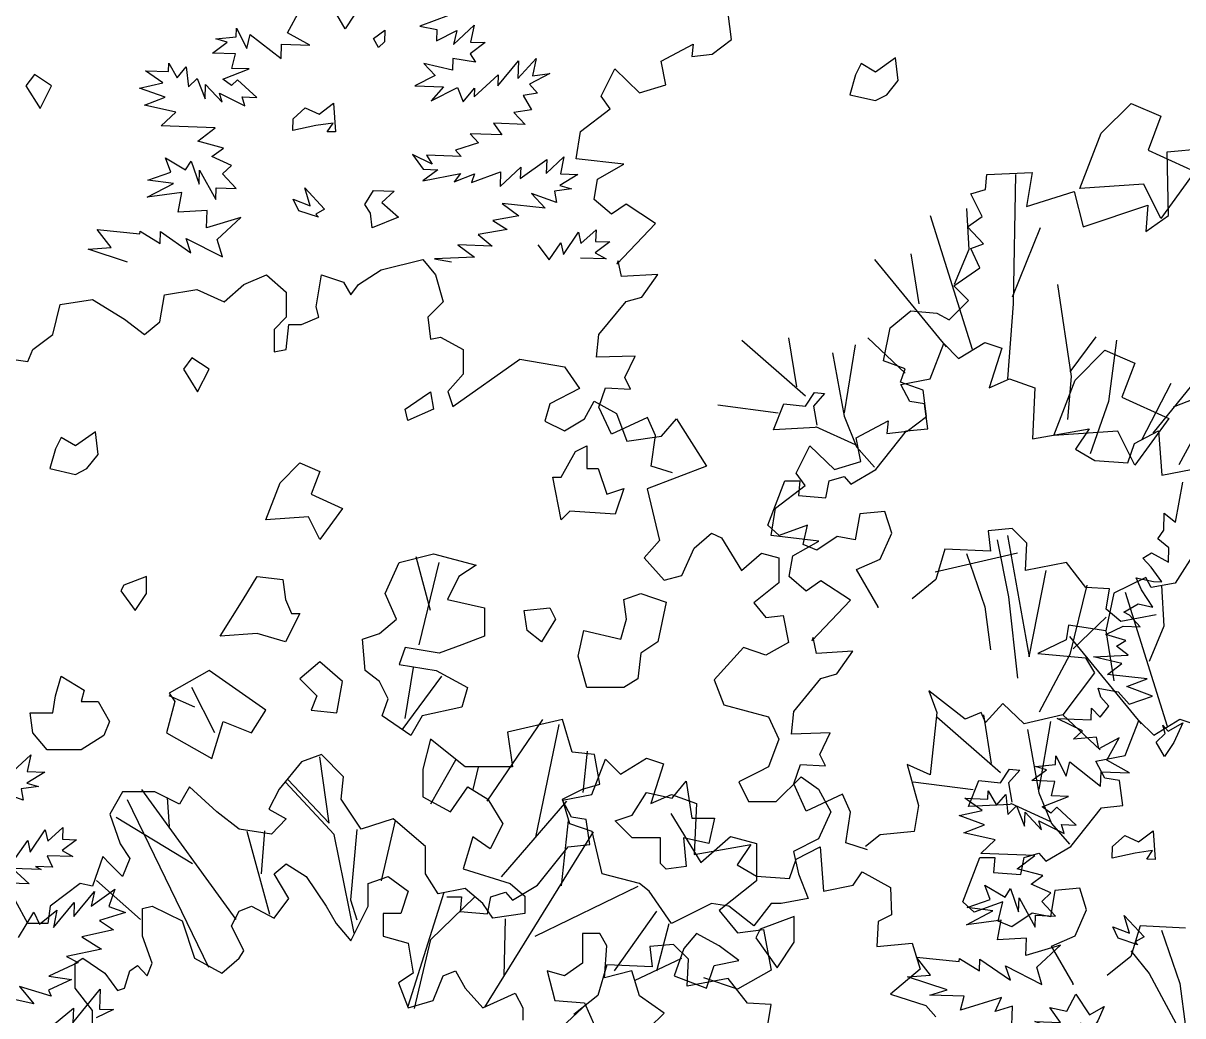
# Model space of a CAD drawing. Header units: inches. Extents: x -11 to 128, y 7 to 56.
# Drawn here: x 45.3532 to 45.8369, y 23.55 to 23.9642 of the extents above; entities that cross this region are included whole.
import ezdxf

# ---------------------------------------------------------------- set-up
doc = ezdxf.new("R2010")
doc.units = ezdxf.units.IN
doc.header["$MEASUREMENT"] = 0
doc.layers.add('CAY', color=94, linetype='Continuous')
doc.layers.add('CAY-3', color=61, linetype='Continuous')
picture_1 = doc.add_image_def('image1.jpg', size_in_pixel=(1680, 1093))

# ---------------------------------------------------------------- blocks, each defined once
blk = doc.blocks.new('A$C76451831')
at = {"layer": 'CAY'}
for p, q in [((4595.3, 1508.7), (4606.9, 1529.6)), ((4745, 1524.8), (4718.3, 1514.8)), ((4547.6, 1504.9), (4547.9, 1513.1)), ((4547.9, 1513.1), (4557.6, 1494.1)), ((4616.2, 1497.1), (4595.3, 1508.7)), ((4718.3, 1514.8), (4734.1, 1511.6)), ((4734.1, 1511.6), (4733.7, 1501.1)), ((4733.7, 1501.1), (4752.6, 1510.9)), ((4749.5, 1497.9), (4768.7, 1515.8)), ((4752.6, 1510.9), (4749.5, 1497.9)), ((4768.7, 1515.8), (4765.4, 1500)), ((4525.8, 1489.8), (4539.3, 1499.8)), ((4528.9, 1502.9), (4547.6, 1504.9)), ((4539.3, 1499.8), (4528.9, 1502.9)), ((4557.6, 1494.1), (4560.8, 1507.2)), ((4560.8, 1507.2), (4589.5, 1484.9)), ((4589.5, 1484.9), (4589.9, 1498)), ((4589.9, 1498), (4616.2, 1497.1)), ((4779, 1499.6), (4765, 1489.2)), ((4765.4, 1500), (4779, 1499.6)), ((4547, 1489.1), (4525.8, 1489.8)), ((4543.8, 1475.6), (4547, 1489.1)), ((4765, 1489.2), (4770.2, 1481.3)), ((4484.8, 1472.7), (4485.1, 1480.4)), ((4485.1, 1480.4), (4492.8, 1466.9)), ((4492.8, 1466.9), (4501.3, 1477.1)), ((4501.3, 1477.1), (4503.4, 1458.4)), ((4722.1, 1480.2), (4732.6, 1469)), ((4748.6, 1473.9), (4722.1, 1480.2)), ((4749, 1484.7), (4748.6, 1473.9)), ((4770.2, 1481.3), (4749, 1484.7)), ((4790.7, 1459.3), (4810.1, 1482.6)), ((4809.5, 1466.3), (4826.5, 1484.8)), ((4810.1, 1482.6), (4809.5, 1466.3)), ((4826.5, 1484.8), (4823.2, 1468.6)), ((4463.6, 1473.4), (4484.8, 1472.7)), ((4479.5, 1462), (4463.6, 1473.4)), ((4503.4, 1458.4), (4511.4, 1466.3)), ((4511.4, 1466.3), (4518.8, 1447.4)), ((4535.3, 1465.5), (4559.7, 1475)), ((4543.3, 1459.7), (4535.3, 1465.5)), ((4559.7, 1475), (4543.8, 1475.6)), ((4732.6, 1469), (4713.7, 1459.2)), ((4769, 1449.1), (4791.1, 1469.7)), ((4791.1, 1469.7), (4790.7, 1459.3)), ((4839.1, 1470.7), (4820.2, 1461)), ((4823.2, 1468.6), (4839.1, 1470.7)), ((4458, 1457.3), (4479.5, 1462)), ((4481.7, 1448.7), (4458, 1457.3)), ((4518.8, 1447.4), (4519.3, 1460.6)), ((4519.3, 1460.6), (4534.6, 1444.2)), ((4548.9, 1465), (4543.3, 1459.7)), ((4566.9, 1448.5), (4548.9, 1465)), ((4713.7, 1459.2), (4740.4, 1458.3)), ((4740.4, 1458.3), (4729, 1445.5)), ((4729, 1445.5), (4753.5, 1457.8)), ((4753.5, 1457.8), (4758.5, 1444.5)), ((4758.5, 1444.5), (4769.3, 1457.3)), ((4769.3, 1457.3), (4769, 1449.1)), ((4820.2, 1461), (4827.6, 1452.5)), ((4462.4, 1441.3), (4481.7, 1448.7)), ((4534.6, 1444.2), (4532.2, 1452.4)), ((4532.2, 1452.4), (4555.8, 1440.7)), ((4555.8, 1440.7), (4553.3, 1449)), ((4553.3, 1449), (4566.9, 1448.5)), ((4827.6, 1452.5), (4814.4, 1450.3)), ((4814.4, 1450.3), (4822.1, 1436.9)), ((4491.7, 1434.8), (4462.4, 1441.3)), ((4478.1, 1422.1), (4491.7, 1434.8)), ((4822.1, 1436.9), (4805.7, 1434.7)), ((4805.7, 1434.7), (4816.2, 1423.5)), ((4786.8, 1424.5), (4794.5, 1413.8)), ((4816.2, 1423.5), (4786.8, 1424.5)), ((4528.3, 1420.4), (4478.1, 1422.1)), ((4512, 1407.8), (4528.3, 1420.4)), ((4794.5, 1413.8), (4765.1, 1414.8)), ((4765.1, 1414.8), (4773, 1406.4)), ((4535.8, 1401.5), (4512, 1407.8)), ((4525.1, 1393.7), (4535.8, 1401.5)), ((4773, 1406.4), (4751.5, 1399.4)), ((4487, 1379.2), (4482, 1392.5)), ((4482, 1392.5), (4500.7, 1381.4)), ((4543.4, 1385.4), (4525.1, 1393.7)), ((4711.4, 1395.4), (4721.4, 1381.9)), ((4729.7, 1386.6), (4711.4, 1395.4)), ((4724.6, 1394.9), (4729.7, 1386.6)), ((4756.7, 1393.8), (4724.6, 1394.9)), ((4751.5, 1399.4), (4756.7, 1393.8)), ((4811.7, 1373.3), (4836.3, 1391)), ((4835.9, 1377.9), (4852.3, 1393.2)), ((4836.3, 1391), (4835.9, 1377.9)), ((4852.3, 1393.2), (4849, 1377.4)), ((4465.5, 1371.8), (4487, 1379.2)), ((4500.7, 1381.4), (4505.9, 1389.4)), ((4505.9, 1389.4), (4513.4, 1367.9)), ((4513.4, 1367.9), (4513.8, 1381)), ((4513.8, 1381), (4528.7, 1353.7)), ((4535, 1377.5), (4543.4, 1385.4)), ((4735, 1381.4), (4721, 1371)), ((4721.4, 1381.9), (4735, 1381.4)), ((4766.3, 1369.4), (4793.3, 1379.4)), ((4792.9, 1365.8), (4812.1, 1383.7)), ((4793.3, 1379.4), (4792.9, 1365.8)), ((4812.1, 1383.7), (4811.7, 1373.3)), ((4464.9, 1355.9), (4489.4, 1368.7)), ((4489.4, 1368.7), (4465.5, 1371.8)), ((4547.7, 1363.9), (4535, 1377.5)), ((4721, 1371), (4756.1, 1378)), ((4756.1, 1378), (4750.4, 1370)), ((4750.4, 1370), (4769.3, 1377.5)), ((4769.3, 1377.5), (4766.3, 1369.4)), ((4865.3, 1376.9), (4848.6, 1366.6)), ((4849, 1377.4), (4865.3, 1376.9)), ((4497.2, 1360.3), (4464.9, 1355.9)), ((4493.9, 1341.8), (4497.2, 1360.3)), ((4528.7, 1353.7), (4529.1, 1364.6)), ((4529.1, 1364.6), (4547.7, 1363.9)), ((4822.1, 1359.3), (4834.8, 1345.7)), ((4845.4, 1350.8), (4822.1, 1359.3)), ((4859.4, 1363.5), (4843.5, 1361.3)), ((4843.5, 1361.3), (4845.4, 1350.8)), ((4848.6, 1366.6), (4859.4, 1363.5)), ((4834.8, 1345.7), (4795, 1349.9)), ((4795, 1349.9), (4810.5, 1338.4)), ((4520.7, 1343.6), (4493.9, 1341.8)), ((4520.1, 1327.3), (4520.7, 1343.6)), ((4552.2, 1337), (4520.1, 1327.3)), ((4530.1, 1316.5), (4552.2, 1337)), ((4810.5, 1338.4), (4786.3, 1334.3)), ((4431.5, 1309.1), (4418.5, 1325.8)), ((4418.5, 1325.8), (4458.3, 1321.7)), ((4799.6, 1325.7), (4772.7, 1321.2)), ((4786.3, 1334.3), (4799.6, 1325.7)), ((4868.1, 1312.9), (4882.1, 1325.5)), ((4882.1, 1325.5), (4881.7, 1314.6)), ((4458.3, 1321.7), (4458.4, 1324.4)), ((4458.4, 1324.4), (4477, 1312.9)), ((4477, 1312.9), (4477.4, 1323.8)), ((4477.4, 1323.8), (4505.7, 1304.2)), ((4501.2, 1317.5), (4535, 1300.5)), ((4505.7, 1304.2), (4501.2, 1317.5)), ((4535, 1300.5), (4530.1, 1316.5)), ((4772.7, 1321.2), (4785.5, 1310.3)), ((4851.8, 1302.5), (4865.7, 1323.4)), ((4865.7, 1323.4), (4868.1, 1312.9)), ((4881.7, 1314.6), (4894.8, 1314.2)), ((4410.2, 1307.5), (4431.5, 1309.1)), ((4446.9, 1295.4), (4410.2, 1307.5)), ((4753.8, 1311.4), (4769.3, 1300)), ((4785.5, 1310.3), (4753.8, 1311.4)), ((4828.1, 1311.5), (4838.5, 1297.6)), ((4838.5, 1297.6), (4849.5, 1313.5)), ((4849.5, 1313.5), (4851.8, 1302.5)), ((4894.8, 1314.2), (4881.4, 1304.2)), ((4881.4, 1304.2), (4891.6, 1298.4)), ((4682.3, 1288.4), (4721.2, 1297.8)), ((4721.2, 1297.8), (4733, 1283.7)), ((4769.3, 1300), (4732.1, 1298.6)), ((4732.1, 1298.6), (4747.8, 1295.7)), ((4891.6, 1298.4), (4867.6, 1299.3)), ((4554.9, 1274.6), (4575.8, 1283.7)), ((4575.8, 1283.7), (4594.3, 1267.5)), ((4622.2, 1253.8), (4626.9, 1283.7)), ((4626.9, 1283.7), (4647.3, 1277)), ((4661.5, 1274.6), (4682.3, 1288.4)), ((4733, 1283.7), (4740.1, 1258.5)), ((4536.5, 1258.5), (4554.9, 1274.6)), ((4647.3, 1277), (4654.4, 1265.2)), ((4654.4, 1265.2), (4661.5, 1274.6)), ((4384.3, 1256.1), (4414.2, 1260.8)), ((4414.2, 1260.8), (4444.1, 1242.4)), ((4476.7, 1240), (4481, 1265.2)), ((4481, 1265.2), (4511.3, 1269.9)), ((4511.3, 1269.9), (4536.5, 1258.5)), ((4594.3, 1267.5), (4594.3, 1244.3)), ((4377.3, 1228.2), (4384.3, 1256.1)), ((4624.5, 1244.3), (4622.2, 1253.8)), ((4740.1, 1258.5), (4725.9, 1244.3)), ((4444.1, 1242.4), (4462.6, 1228.2)), ((4462.6, 1228.2), (4476.7, 1240)), ((4594.3, 1244.3), (4582.9, 1232.9)), ((4608.4, 1237.6), (4624.5, 1244.3)), ((4725.9, 1244.3), (4728.3, 1223.9)), ((4582.9, 1232.9), (4582.9, 1212.1)), ((4594.3, 1214.4), (4596.6, 1237.6)), ((4596.6, 1237.6), (4608.4, 1237.6)), ((4358.8, 1214.4), (4377.3, 1228.2)), ((4728.3, 1223.9), (4737.7, 1225.8)), ((4737.7, 1225.8), (4758.6, 1214.4)), ((5192.6, 1187), (5205.3, 1219.7)), ((5205.3, 1219.7), (5219, 1206)), ((5219, 1206), (5243.2, 1220.8)), ((5243.2, 1220.8), (5259.1, 1215.5)), ((4324.2, 1207.4), (4354.1, 1203)), ((4354.1, 1203), (4358.8, 1214.4)), ((4582.9, 1212.1), (4594.3, 1214.4)), ((4758.6, 1214.4), (4758.6, 1191.2)), ((5259.1, 1215.5), (5247.5, 1178.6)), ((4749.1, 1161.4), (4811.2, 1205.4)), ((4811.2, 1205.4), (4852.9, 1198.3)), ((4852.9, 1198.3), (4866.7, 1177.9)), ((4758.6, 1191.2), (4744.4, 1175.1)), ((5165.2, 1181.8), (5192.6, 1187)), ((5247.5, 1178.6), (5266.4, 1187)), ((5266.4, 1187), (5289.7, 1178.6)), ((4744.4, 1175.1), (4749.1, 1161.4)), ((4866.7, 1177.9), (4839.1, 1163.7)), ((5173.6, 1165.9), (5165.2, 1181.8)), ((5289.7, 1178.6), (5287.5, 1131.1)), ((4839.1, 1163.7), (4834.4, 1147.6)), ((4871.4, 1149.9), (4880.4, 1166.1)), ((4880.4, 1166.1), (4901.2, 1154.7)), ((5187.3, 1163.8), (5173.6, 1165.9)), ((5190.5, 1140.6), (5187.3, 1163.8)), ((4901.2, 1154.7), (4910.7, 1129.1)), ((4834.4, 1147.6), (4852.9, 1138.5)), ((4852.9, 1138.5), (4871.4, 1149.9)), ((4942.9, 1133.8), (4956.7, 1149.9)), ((4956.7, 1149.9), (4984.6, 1105.9)), ((4910.7, 1129.1), (4942.9, 1133.8)), ((5142, 1102.7), (5170.5, 1138.5)), ((5170.5, 1138.5), (5190.5, 1140.6)), ((5287.5, 1131.1), (5340.3, 1140.6)), ((5340.3, 1140.6), (5327.6, 1121.6)), ((5382.5, 1126.9), (5404.6, 1138.5)), ((5404.6, 1138.5), (5407.8, 1097.4)), ((5327.6, 1121.6), (5345.5, 1111.1)), ((5376.1, 1109), (5382.5, 1126.9)), ((5345.5, 1111.1), (5376.1, 1109)), ((4984.6, 1105.9), (4929.6, 1084.7)), ((5118.8, 1089), (5142, 1102.7)), ((5407.8, 1097.4), (5435.2, 1102.7)), ((5057.6, 1092.1), (5071.3, 1092.1)), ((5071.3, 1092.1), (5070.3, 1078.4)), ((5095.6, 1076.3), (5098.8, 1092.1)), ((5098.8, 1092.1), (5112.5, 1096.3)), ((5112.5, 1096.3), (5118.8, 1089)), ((5420.6, 1053.6), (5427.3, 1091)), ((4929.6, 1084.7), (4941, 1036.7)), ((5070.3, 1078.4), (5095.6, 1076.3)), ((5409.5, 1046.3), (5410, 1062.2)), ((5410, 1062.2), (5420.6, 1053.6)), ((5268.6, 1047.8), (5246.4, 1045.7)), ((5246.4, 1045.7), (5248.5, 1026.7)), ((5282.3, 1034.1), (5268.6, 1047.8)), ((5404.2, 1038.3), (5409.5, 1046.3)), ((4941, 1036.7), (4926.8, 1020.6)), ((4973.2, 1029.6), (4989.3, 1043.4)), ((4989.3, 1043.4), (4998.7, 1039.1)), ((4998.7, 1039.1), (5017.2, 1008.8)), ((5414.3, 1029.8), (5404.2, 1038.3)), ((4961.8, 1004.1), (4973.2, 1029.6)), ((5017.2, 1008.8), (5035.7, 1024.9)), ((5035.7, 1024.9), (5051.8, 1020.6)), ((5273.8, 1025), (5197.2, 1007.3)), ((5206.3, 1028.8), (5197.9, 1000.4)), ((5248.5, 1026.7), (5206.3, 1028.8)), ((5281.2, 1008.8), (5282.3, 1034.1)), ((5390, 1020.2), (5398.3, 1025.4)), ((5398.3, 1025.4), (5413.9, 1016.7)), ((5413.9, 1016.7), (5414.3, 1029.8)), ((4728.3, 971.5), (4715.1, 1021.6)), ((4717.8, 939.8), (4736.3, 1016.3)), ((4926.8, 1020.6), (4945.3, 999.7)), ((5051.8, 1020.6), (5051.8, 997.4)), ((5319.2, 1016.2), (5281.2, 1008.8)), ((5337.1, 993), (5319.2, 1016.2)), ((5397.8, 1011.8), (5390, 1020.2)), ((4945.3, 999.7), (4961.8, 1004.1)), ((5407.8, 998.3), (5397.8, 1011.8)), ((5051.8, 997.4), (5028.6, 978.9)), ((5197.9, 1000.4), (5175.7, 982.4)), ((5359.3, 991.9), (5337.1, 993)), ((5356.1, 972.9), (5359.3, 991.9)), ((5389, 990.8), (5383.9, 1001.9)), ((5383.9, 1001.9), (5400.1, 998.6)), ((5400.1, 998.6), (5407.8, 998.3)), ((5399.3, 974.6), (5389, 990.8)), ((5028.6, 978.9), (5040, 965.1)), ((5369.8, 961.3), (5356.1, 972.9)), ((5372.4, 970.1), (5385.8, 977.8)), ((5377.7, 967.2), (5372.4, 970.1)), ((5385.8, 977.8), (5399.3, 974.6)), ((5040, 965.1), (5056.1, 967.1)), ((5056.1, 967.1), (5060.8, 941.9)), ((5402.5, 967.7), (5369.8, 961.3)), ((5387.7, 956.4), (5377.7, 967.2)), ((5355.8, 949.4), (5371.9, 957)), ((5374.2, 943.7), (5355.8, 949.4)), ((5371.9, 957), (5387.7, 956.4)), ((5060.8, 941.9), (5040, 930.1)), ((5365.8, 938.6), (5374.2, 943.7)), ((5376.4, 930.1), (5365.8, 938.6)), ((5019.2, 937.2), (4991.7, 907.3)), ((5040, 930.1), (5019.2, 937.2)), ((5344.2, 928.5), (5376.4, 930.1)), ((5370.7, 922.5), (5344.2, 928.5)), ((4704.6, 871.1), (4712.5, 918.7)), ((5357.2, 912.1), (5370.7, 922.5)), ((4701.9, 860.6), (4738.9, 910.7)), ((4991.7, 907.3), (5000.7, 884.1)), ((5394.2, 908.1), (5357.2, 912.1)), ((5375.4, 901.1), (5394.2, 908.1)), ((4527.8, 857.9), (4506.6, 900.2)), ((5351, 891), (5348.6, 899.3)), ((5348.6, 899.3), (5367.1, 895.9)), ((5367.1, 895.9), (5377.5, 884.7)), ((5399.1, 892.1), (5375.4, 901.1)), ((4509.3, 881.7), (4485.5, 892.2)), ((5000.7, 884.1), (5042.4, 872.7)), ((5358.4, 882.6), (5351, 891)), ((5377.5, 884.7), (5399.1, 892.1)), ((5342.1, 870.1), (5342.5, 880.9)), ((5342.5, 880.9), (5350.4, 872.5)), ((5350.4, 872.5), (5358.4, 882.6)), ((4781, 794.5), (4832.5, 870.4)), ((4850.9, 870.4), (4799.8, 858.6)), ((4826.2, 761), (4847.8, 865.6)), ((4860, 840.1), (4850.9, 870.4)), ((5042.4, 872.7), (5051.8, 851.9)), ((5310.5, 871.2), (5342.1, 870.1)), ((5334.1, 859.9), (5310.5, 871.2)), ((4728.3, 851.9), (4721.2, 824)), ((4760.5, 826.3), (4728.3, 851.9)), ((4799.8, 858.6), (4804.6, 826.3)), ((5051.8, 851.9), (5042.4, 826.3)), ((5325.6, 852), (5334.1, 859.9)), ((5347, 854), (5325.6, 852)), ((5349.4, 843.1), (5347, 854)), ((5368.3, 853.3), (5349.4, 843.1)), ((5356.7, 832.4), (5368.3, 853.3)), ((4870.1, 802.5), (4874.1, 840.9)), ((4608.4, 831), (4587.6, 805.5)), ((4626.9, 837.7), (4608.4, 831)), ((4634, 774), (4625.3, 835.7)), ((4647.3, 816.9), (4626.9, 837.7)), ((4728.6, 791.9), (4751.7, 832.8)), ((4880.8, 837.7), (4860, 840.1)), ((4885.5, 810.2), (4880.8, 837.7)), ((5309, 828.6), (5309.3, 836.7)), ((5309.3, 836.7), (5319, 817.8)), ((5319, 817.8), (5322.2, 830.9)), ((5322.2, 830.9), (5350.9, 808.5)), ((5377.6, 820.8), (5356.7, 832.4)), ((4721.2, 824), (4721.2, 798.4)), ((4804.6, 826.3), (4760.5, 826.3)), ((4768, 805.1), (4772.9, 825.9)), ((5033.3, 821.6), (5014.8, 812.5)), ((5042.4, 826.3), (5033.3, 821.6)), ((5287.1, 813.5), (5300.6, 823.4)), ((5290.3, 826.5), (5309, 828.6)), ((5300.6, 823.4), (5290.3, 826.5)), ((5350.9, 808.5), (5351.3, 821.7)), ((5351.3, 821.7), (5377.6, 820.8)), ((4638.7, 763.4), (4593.5, 812.2)), ((4595.8, 814.5), (4634, 774)), ((4645.4, 796.4), (4647.3, 816.9)), ((4869.4, 805.5), (4885.5, 810.2)), ((5014.8, 812.5), (5023.9, 794.1)), ((5049.4, 794.1), (5072.6, 816.9)), ((5072.6, 816.9), (5088.7, 805.5)), ((5308.4, 812.7), (5287.1, 813.5)), ((5305.2, 799.3), (5308.4, 812.7)), ((4442.1, 803.1), (4430.3, 782.3)), ((4472, 803.1), (4442.1, 803.1)), ((4547.7, 684.5), (4460.2, 805.1)), ((4495.2, 791.7), (4472, 803.1)), ((4485.8, 770.9), (4483.8, 797.9)), ((4504.2, 807.8), (4495.2, 791.7)), ((4529.8, 784.6), (4504.2, 807.8)), ((4587.6, 805.5), (4578.1, 787)), ((4721.2, 798.4), (4746.8, 784.6)), ((4746.8, 784.6), (4762.9, 807.8)), ((4762.9, 807.8), (4781.4, 796.4)), ((4850.9, 796.4), (4869.4, 805.5)), ((5088.7, 805.5), (5100.1, 784.6)), ((5246.2, 796.3), (5246.5, 804)), ((5246.5, 804), (5254.2, 790.6)), ((5254.2, 790.6), (5262.7, 800.7)), ((5262.7, 800.7), (5264.7, 782.1)), ((5296.7, 789.1), (5321.1, 798.7)), ((5321.1, 798.7), (5305.2, 799.3)), ((4522.3, 639.8), (4446.8, 795.6)), ((4578.1, 787), (4594.3, 777.9)), ((4663.8, 768.5), (4645.4, 796.4)), ((4781.4, 796.4), (4795.5, 773.2)), ((4794.3, 724.1), (4854.9, 794.5)), ((4857.6, 773.2), (4850.9, 796.4)), ((5023.9, 794.1), (5049.4, 794.1)), ((5240.9, 785.6), (5224.9, 797.1)), ((5224.9, 797.1), (5246.2, 796.3)), ((5264.7, 782.1), (5272.7, 790)), ((5272.7, 790), (5280.2, 771.1)), ((5304.7, 783.4), (5296.7, 789.1)), ((5310.3, 788.7), (5304.7, 783.4)), ((5328.3, 772.2), (5310.3, 788.7)), ((4430.3, 782.3), (4439.8, 754.7)), ((4507, 736.3), (4436.2, 779.1)), ((4550.6, 768.5), (4529.8, 784.6)), ((4594.3, 777.9), (4580.5, 763.8)), ((4693.7, 777.9), (4663.8, 768.5)), ((4682.7, 720.5), (4695.7, 776.4)), ((4723.6, 752.4), (4693.7, 777.9)), ((4850.1, 715.8), (4856.4, 776.4)), ((4951.7, 782.9), (4979.4, 737.5)), ((5100.1, 784.6), (5088.7, 759.5)), ((5219.4, 781), (5240.9, 785.6)), ((5243.1, 772.4), (5219.4, 781)), ((5280.2, 771.1), (5280.7, 784.3)), ((5280.7, 784.3), (5296, 767.8)), ((5296, 767.8), (5293.5, 776.1)), ((5293.5, 776.1), (5317.1, 764.4)), ((4580.5, 763.8), (4550.6, 768.5)), ((4579.1, 689), (4557.9, 766.3)), ((4571.1, 726.8), (4574.5, 766.9)), ((4659.9, 768.1), (4654, 702.8)), ((4778.7, 602.9), (4879.6, 765.8)), ((4795.5, 773.2), (4783.7, 750)), ((4878.5, 766.1), (4857.6, 773.2)), ((4887.9, 726.8), (4878.5, 766.1)), ((5223.8, 764.9), (5243.1, 772.4)), ((5314.7, 772.6), (5328.3, 772.2)), ((5317.1, 764.4), (5314.7, 772.6)), ((4439.8, 754.7), (4448.8, 741)), ((4657.5, 671.8), (4638.7, 763.4)), ((4767.6, 761.4), (4758.6, 731.5)), ((4783.7, 750), (4767.6, 761.4)), ((4979.4, 737.5), (5007.1, 761.7)), ((5007.1, 761.7), (5031.3, 755.2)), ((5031.3, 755.2), (5031.3, 720.4)), ((5088.7, 759.5), (5065.6, 747.7)), ((5253, 758.5), (5223.8, 764.9)), ((5239.5, 745.8), (5253, 758.5)), ((4723.6, 726.8), (4723.6, 752.4)), ((5065.6, 747.7), (5070.3, 726.8)), ((5289.7, 744), (5239.5, 745.8)), ((5273.4, 731.5), (5289.7, 744)), ((4423.7, 742.9), (4414.2, 715.4)), ((4430.3, 736.3), (4423.7, 742.9)), ((4442.1, 724.5), (4430.3, 736.3)), ((4448.8, 741), (4442.1, 724.5)), ((4735.4, 708.3), (4723.6, 726.8)), ((4758.6, 731.5), (4802.2, 717.8)), ((4922.5, 717.8), (4887.9, 726.8)), ((5070.3, 726.8), (5079.3, 704)), ((5297.2, 725.2), (5273.4, 731.5)), ((5286.5, 717.4), (5297.2, 725.2)), ((4402.8, 717.8), (4374.9, 696.9)), ((4414.2, 715.4), (4402.8, 717.8)), ((4458.8, 684.4), (4417.8, 720.8)), ((4760.5, 713.1), (4735.4, 708.3)), ((4777, 699.3), (4760.5, 713.1)), ((4802.2, 717.8), (4816, 706)), ((4825.4, 669), (4921.3, 715.4)), ((4931.5, 710.7), (4922.5, 717.8)), ((5031.3, 720.4), (4996.5, 692.7)), ((5248.4, 702.9), (5243.4, 716.2)), ((5243.4, 716.2), (5262.1, 705.1)), ((5262.1, 705.1), (5267.3, 713.1)), ((5267.3, 713.1), (5274.7, 691.5)), ((5304.8, 709.1), (5286.5, 717.4)), ((4354.1, 680.8), (4342.7, 701.7)), ((4654, 702.8), (4659.9, 684)), ((4707.6, 603.7), (4740.9, 709.9)), ((4728.7, 665.9), (4769.2, 705.2)), ((4816, 706), (4816, 689.9)), ((4952.3, 680.8), (4931.5, 710.7)), ((5079.3, 704), (5054.2, 699.3)), ((5226.8, 695.5), (5248.4, 702.9)), ((5274.7, 691.5), (5275.2, 704.7)), ((5275.2, 704.7), (5290.1, 677.4)), ((5296.4, 701.2), (5304.8, 709.1)), ((5309, 687.6), (5296.4, 701.2)), ((4374.9, 696.9), (4372.6, 680.8)), ((4786.1, 685.5), (4777, 699.3)), ((4816, 689.9), (4786.1, 685.5)), ((4899.3, 636.8), (4938.6, 692.2)), ((4989.3, 699.3), (4952.3, 680.8)), ((5005.4, 696.9), (4989.3, 699.3)), ((4996.5, 692.7), (5013.6, 672)), ((5028.6, 678.5), (5005.4, 696.9)), ((5044.7, 699.3), (5028.6, 678.5)), ((5054.2, 699.3), (5044.7, 699.3)), ((5226.3, 679.6), (5250.7, 692.4)), ((5250.7, 692.4), (5226.8, 695.5)), ((4372.6, 680.8), (4354.1, 680.8)), ((4796.7, 631.7), (4797.9, 685.1)), ((4938.6, 636.8), (4950, 680.8)), ((5258.6, 683.9), (5226.3, 679.6)), ((5255.2, 665.5), (5258.6, 683.9)), ((5290.1, 677.4), (5290.5, 688.3)), ((5290.5, 688.3), (5309, 687.6)), ((5013.6, 672), (5037.8, 675)), ((5037.8, 675), (5044.9, 637.2)), ((4713.4, 601.8), (4728.7, 665.9)), ((5282, 667.2), (5255.2, 665.5)), ((5281.5, 650.9), (5282, 667.2)), ((5313.5, 660.7), (5281.5, 650.9)), ((5291.5, 640.2), (5313.5, 660.7)), ((4917.8, 627.7), (4961.8, 648.6)), ((5179.9, 649.5), (5219.6, 645.4)), ((5192.9, 632.7), (5179.9, 649.5)), ((5219.6, 645.4), (5219.7, 648.1)), ((5219.7, 648.1), (5238.4, 636.6)), ((5238.4, 636.6), (5238.7, 647.4)), ((5238.7, 647.4), (5267.1, 627.9)), ((5044.9, 637.2), (5013.6, 619.5)), ((5262.5, 641.2), (5296.4, 624.1)), ((5267.1, 627.9), (5262.5, 641.2)), ((5296.4, 624.1), (5291.5, 640.2)), ((5013.6, 619.5), (4982.4, 630.1)), ((5171.6, 631.2), (5192.9, 632.7)), ((5208.3, 619), (5171.6, 631.2)), ((5192.3, 614.2), (5208.3, 619)), ((5224, 613.1), (5192.3, 614.2)), ((5220.8, 600), (5224, 613.1)), ((5258.8, 611.8), (5220.8, 600)), ((5252.9, 598.9), (5258.8, 611.8)), ((5268.9, 603.8), (5252.9, 598.9)), ((5268, 577.1), (5268.9, 603.8)), ((4834.4, 569.5), (4869.4, 602.2))]:
    blk.add_line(p, q, dxfattribs=at)
for points in [[(4953.2, 1099.5), (4933.2, 1105.8), (4937.4, 1134.3), (4930, 1151.2), (4896.3, 1135.4), (4884.7, 1160.7), (4891, 1178.6), (4914.2, 1177.5), (4908.9, 1188.1), (4918.4, 1208.1), (4882.5, 1207.1), (4884.7, 1228.2), (4910, 1258.8), (4924.7, 1263), (4939.5, 1284.1), (4905.7, 1282), (4902.6, 1296.7), (4901.5, 1293.6), (4937.4, 1331.5), (4910, 1349.5), (4896.3, 1340), (4880.4, 1353.7), (4883.6, 1372.7), (4907.9, 1386.4), (4863.6, 1391.6), (4867.8, 1417), (4895.2, 1438.1), (4886.8, 1449.7), (4899.4, 1475), (4922.6, 1452.8), (4946.9, 1460.2), (4942.7, 1482.3), (4972.2, 1498.2), (4971.1, 1486.6), (4990.1, 1488.7), (5008, 1502.4), (5004.9, 1526.6)], [(4680, 1494.9), (4675.3, 1503.2), (4686, 1511), (4685.6, 1500.1), (4680, 1494.9)], [(530, 749.3), (509.9, 755.6), (514.2, 784.1), (506.8, 800.9), (473, 785.1), (461.4, 810.4), (467.7, 828.4), (490.9, 827.3), (485.7, 837.9), (495.2, 857.9), (459.3, 856.8), (461.4, 877.9), (486.7, 908.5), (501.5, 912.7), (516.3, 933.8), (482.5, 931.7), (479.3, 946.5), (478.3, 943.3), (514.2, 981.3), (486.7, 999.2), (473, 989.7), (457.2, 1003.4), (460.4, 1022.4), (484.6, 1036.1), (440.3, 1041.4), (444.5, 1066.7), (472, 1087.8), (463.5, 1099.4), (476.2, 1124.7), (499.4, 1102.6), (523.6, 1110), (519.4, 1132.1), (549, 1147.9), (547.9, 1136.3), (566.9, 1138.4), (584.8, 1152.1), (581.7, 1176.4), (560.6, 1183.8), (564.8, 1196.4), (544.7, 1203.8), (551.1, 1234.4), (570.1, 1250.2), (594.3, 1248.1), (605.9, 1241.8), (623.8, 1259.7), (610.1, 1273.4), (634.4, 1290.3), (625.9, 1308.2), (637.6, 1312.5), (622.8, 1328.3), (636.5, 1337.8), (625.9, 1358.9), (639.7, 1363.1), (640.7, 1376.8), (682.9, 1378.9), (677.6, 1347.3), (721.9, 1361), (730.4, 1328.3), (790.5, 1348.3), (788.4, 1324.1), (809.5, 1338.8), (808.4, 1397.9), (842.2, 1401.1)], [(5271.7, 1376.9), (5269.6, 1256.6), (5264.3, 1187)], [(5192.6, 1338.9), (5231.6, 1214.5)], [(5226.4, 1345.2), (5228.5, 1307.3), (5214.8, 1274.6)], [(5294.9, 1327.3), (5268.6, 1263)], [(5140.9, 1297.8), (5207.4, 1216.6)], [(5174.7, 1303.1), (5182.1, 1256.6)], [(5310.7, 1274.6), (5323.4, 1189.1), (5320.2, 1149.1)], [(5017.5, 1222.9), (5076.6, 1171.2)], [(5060.8, 1225), (5068.2, 1179.7)], [(5123, 1218.7), (5112.5, 1155.4)], [(5134.6, 1225), (5169.4, 1192.3)], [(5346.6, 1226.1), (5322.3, 1193.4)], [(5365.6, 1222.9), (5358.2, 1165.9), (5341.3, 1117.4)], [(4340.4, 822.3), (4356.8, 837.6), (4353.5, 821.9), (4369.8, 821.3), (4353.1, 811), (4363.9, 807.9), (4348, 805.8), (4349.9, 795.3), (4326.6, 803.8)], [(4343, 742), (4354, 757.9), (4356.3, 747), (4370.2, 767.8), (4372.6, 757.3), (4386.6, 770), (4386.2, 759.1), (4399.3, 758.6), (4385.9, 748.7), (4396.1, 742.9), (4372.1, 743.7), (4377.2, 733.1), (4361.3, 733.7), (4366.6, 730.8), (4339.9, 731.7), (4355.3, 717.6), (4336.8, 718.2)], [(4345.4, 667.6), (4359.8, 691.1), (4364.9, 680), (4381.2, 693.1), (4377.9, 676.9), (4397.3, 700.2), (4396.8, 687.1), (4416.2, 710.4), (4413, 696.9), (4434.9, 712.5), (4429.3, 696.4), (4445, 690.8), (4420.7, 683.5), (4433.6, 674.9), (4404.3, 668.2), (4422.5, 656.7), (4390.1, 650.1), (4400.8, 644.3), (4373.6, 631.7), (4394.8, 628.7), (4373.2, 618.6), (4375.7, 613), (4346.5, 622.2), (4359.6, 605.9), (4333, 611.8)], [(4371.9, 581.4), (4396.6, 601.9), (4396.1, 588.3), (4421.2, 619.6), (4420.6, 601), (4433.7, 600.6), (4417.6, 593)], [(5101.9, 1211.3), (5112.5, 1152.2), (5124.1, 1123.8), (5140.9, 1104.8)], [(5444.7, 1192.3), (5399.3, 1136.4)], [(5416.2, 1182.8), (5388.8, 1130.1)], [(5497.4, 1179.7), (5464.7, 1152.2), (5437.3, 1132.2), (5423.6, 1106.9)], [(5086.1, 1141.7), (5047.1, 1139.6), (5056.6, 1163.8), (5076.6, 1161.7), (5085, 1174.4), (5094.5, 1173.3), (5084, 1161.7), (5087.2, 1143.8)], [(5451, 1173.3), (5418.3, 1160.7)], [(4995.4, 1162.8), (5051.3, 1155.4)], [(5086.1, 1142.7), (5123, 1125.9)], [(5144.1, 974), (5144.1, 975), (5124.1, 1009.8), (5146.2, 1019.3), (5156.8, 1043.6), (5150.4, 1063.6), (5127.2, 1061.5), (5123, 1037.3), (5106.1, 1040.4), (5087.2, 1027.8), (5074.5, 1033.1), (5078.7, 1051), (5052.3, 1041.5), (5041.8, 1051), (5057.6, 1092.1)], [(5254.8, 1037.3), (5265.4, 984.5), (5273.8, 908.6)], [(5264.3, 1041.5), (5284.4, 928.6), (5300.2, 1008.8)], [(835.8, 1028.7), (815.8, 997.1), (793.6, 992.9), (788.4, 1002.4), (758.8, 987.6), (751.5, 952.8), (716.7, 958.1), (714.5, 944.4), (688.2, 931.7), (732.5, 927.5), (740.9, 913.8), (711.4, 874.8), (675.5, 866.3), (655.5, 885.3), (639.7, 867.4), (635.4, 876.9), (620.7, 870.5), (586.9, 896.9), (594.3, 876.9), (588, 818.9), (566.9, 828.4), (577.4, 790.4), (573.2, 766.1), (541.6, 763), (527.9, 752.4)], [(5226.4, 1024.6), (5243.2, 975), (5248.5, 935)], [(803.1, 995), (805.2, 957), (791.5, 924.3)], [(5338.2, 995.1), (5322.3, 930.7), (5293.9, 877)], [(769.4, 988.7), (808.4, 864.2)], [(5356.1, 965.6), (5325.5, 936)], [(751.5, 952.8), (758.8, 906.4)], [(717.7, 947.5), (784.2, 866.3)], [(637.6, 874.8), (644.9, 829.4)], [(711.4, 874.8), (746.2, 842.1)], [(594.3, 872.7), (653.4, 821)], [(634.4, 741.9), (648.1, 741.9), (647, 728.2), (672.4, 726.1), (675.5, 741.9), (689.2, 746.1), (695.6, 738.7), (718.8, 752.4), (747.2, 788.3), (767.3, 790.4), (764.1, 813.6), (750.4, 815.7), (742, 831.5), (769.4, 836.8), (782, 869.5), (795.8, 855.8), (820, 870.5), (835.8, 865.3)], [(825.3, 676.5), (783.1, 678.6), (774.7, 650.1), (752.5, 632.2)], [(699.8, 868.4), (689.2, 805.2)], [(678.7, 861.1), (689.2, 802), (700.8, 773.5), (717.7, 754.5)], [(662.9, 791.4), (623.8, 789.3), (633.3, 813.6), (653.4, 811.5), (661.8, 824.1), (671.3, 823.1), (660.8, 811.5), (663.9, 793.6)], [(572.2, 812.5), (628.1, 805.2)], [(662.9, 792.5), (699.8, 775.6)], [(720.9, 623.7), (720.9, 624.8), (700.8, 659.6), (723, 669.1), (733.5, 693.4), (727.2, 713.4), (704, 711.3), (699.8, 687), (682.9, 690.2), (663.9, 677.5), (651.3, 682.8), (655.5, 700.7), (629.1, 691.2), (618.6, 700.7), (634.4, 741.9)], [(4414.2, 586), (4414.2, 599.8), (4398.1, 620.6), (4398.1, 643.8), (4405.2, 648.6), (4425.6, 634.4), (4437.4, 618.3), (4444.1, 620.6), (4448.8, 636.8), (4455.9, 641.5), (4464.9, 632), (4469.6, 643.8), (4460.6, 669), (4460.6, 694.6), (4469.6, 696.9), (4497.6, 683.2), (4509, 648.6), (4534.5, 634.4), (4550.6, 648.6), (4554.9, 655.2), (4543.5, 678.5), (4550.6, 692.2), (4562, 696.9), (4582.9, 685.5), (4596.6, 704), (4582.9, 726.8), (4594.3, 736.3), (4612.7, 724.5), (4631.2, 696.9), (4640.6, 680.8), (4654.4, 664.7), (4670.5, 696.9), (4670.5, 717.8), (4689, 724.5), (4707.5, 710.7), (4700.8, 689.9), (4684.3, 689.9), (4684.3, 669), (4707.5, 662.3), (4712.2, 634.4), (4698.4, 625.4), (4707.5, 602.2), (4730.7, 609.2), (4740.1, 632), (4751.5, 636.8), (4760.5, 620.6), (4777, 602.2), (4806.9, 615.9), (4814, 602.2), (4814, 590.8)], [(803.1, 674.4), (820, 624.8), (825.3, 584.7)], [(774.7, 655.4), (791.5, 634.3), (850.6, 524.6), (847.4, 444.5), (842.2, 343.2), (836.9, 219.8), (831.6, 177.6), (821.1, 141.8)]]:
    blk.add_lwpolyline(points, dxfattribs=at)
for points in [[(4641.2, 1525.7), (4649.6, 1533.5), (4647.2, 1541.3), (4652.4, 1535.7), (4665.8, 1543.4), (4657.5, 1525.1), (4648.9, 1512.3)], [(5162.8, 1464.3), (5160.2, 1485.4), (5141.7, 1472.2), (5128.5, 1480.1), (5123.3, 1469.6), (5118, 1451.1), (5141.7, 1445.8), (5152.3, 1451.1)], [(4376, 1459.3), (4360.2, 1469.9), (4352.3, 1459.3), (4365.5, 1438.2)], [(4640.1, 1416.5), (4632.4, 1416.7), (4637.7, 1424.7), (4621.8, 1422.5), (4600.3, 1417.9), (4600.7, 1428.7), (4611.9, 1438.8), (4624.8, 1432.9), (4638.3, 1443.3)], [(5351.5, 1415.3), (5379.2, 1443), (5406.9, 1431.1), (5395, 1399.4), (5438.6, 1379.6), (5406.9, 1336.1), (5391, 1367.8), (5331.7, 1363.8)], [(4624.2, 1337.2), (4605.8, 1343.3), (4600.8, 1353.9), (4616.4, 1347.9), (4611.6, 1364.4), (4629.9, 1344.7), (4621.6, 1340)], [(4672.4, 1341), (4667.2, 1348.9), (4675.4, 1362.2), (4694.4, 1361.5), (4683.1, 1351), (4698.5, 1337.4), (4674.2, 1327.3)], [(722.8, 1185.8), (750.5, 1213.5), (778.2, 1201.7), (766.3, 1170), (809.9, 1150.2), (778.2, 1106.6), (762.4, 1138.3), (703, 1134.3)], [(4522.5, 1195.9), (4506.6, 1206.4), (4498.7, 1195.9), (4511.9, 1174.8)], [(4720.4, 1169.5), (4728.3, 1174.8), (4731, 1158.9), (4707.2, 1148.4), (4704.6, 1158.9)], [(4419.5, 1116.7), (4416.9, 1137.8), (4398.4, 1124.6), (4385.2, 1132.5), (4380, 1122), (4374.7, 1103.5), (4398.4, 1098.2), (4409, 1103.5)], [(4862.9, 1119.3), (4873.5, 1124.6), (4873.5, 1103.5), (4884.1, 1103.5), (4892, 1079.7), (4907.8, 1085), (4899.9, 1061.2), (4857.7, 1063.9), (4849.7, 1055.9), (4841.8, 1095.6), (4849.7, 1095.6)], [(4588.5, 1090.3), (4606.9, 1108.8), (4625.4, 1100.8), (4617.5, 1079.7), (4646.5, 1066.5), (4625.4, 1037.5), (4614.9, 1058.6), (4575.3, 1055.9)], [(4709.9, 855.3), (4683.5, 873.8), (4688.8, 889.6), (4680.8, 905.5), (4667.6, 916), (4665, 945.1), (4680.8, 950.3), (4696.7, 963.5), (4686.1, 987.3), (4699.3, 1016.3), (4731, 1024.3), (4770.6, 1013.7), (4754.7, 1003.1), (4744.2, 982), (4778.5, 974.1), (4778.5, 947.7), (4757.4, 939.8), (4736.3, 931.9), (4704.6, 937.1), (4699.3, 921.3), (4733.6, 916), (4762.7, 900.2), (4757.4, 881.7), (4720.4, 873.8)], [(4443.3, 995.2), (4440.7, 989.9), (4453.9, 971.5), (4464.4, 987.3), (4464.4, 1003.1)], [(4554.1, 982), (4567.3, 1003.1), (4591.1, 1000.5), (4593.7, 982), (4599, 968.8), (4606.9, 968.8), (4593.7, 942.4), (4567.3, 950.3), (4533, 947.7)], [(4865.6, 929.2), (4870.9, 953), (4905.2, 945.1), (4910.4, 963.5), (4907.8, 982), (4923.6, 987.3), (4947.4, 979.4), (4939.5, 942.4), (4923.6, 931.9), (4921, 908.1), (4907.8, 900.2), (4873.5, 900.2)], [(4818.1, 953), (4815.4, 971.5), (4839.2, 974.1), (4844.5, 963.5), (4831.3, 942.4)], [(4562.1, 857.9), (4575.3, 879), (4522.5, 916), (4485.5, 894.9), (4490.8, 887), (4482.9, 857.9), (4525.1, 834.2), (4535.7, 868.5)], [(4641.2, 876.4), (4646.5, 905.5), (4625.4, 923.9), (4606.9, 908.1), (4622.8, 892.2), (4617.5, 879)], [(4403.7, 887), (4419.5, 887), (4430.1, 868.5), (4424.8, 855.3), (4403.7, 842.1), (4372, 842.1), (4358.8, 857.9), (4356.2, 876.4), (4377.3, 876.4), (4380, 892.2), (4385.2, 910.7), (4406.4, 897.5)], [(5402.6, 849.4), (5411, 857.2), (5408.6, 865), (5413.8, 859.4), (5427.2, 867.1), (5418.9, 848.8), (5410.3, 835.9)], [(4915.7, 781.4), (4928.9, 802.5), (4952.7, 797.2), (4965.9, 813), (4971.2, 778.7), (4992.3, 778.7), (4987, 755), (4963.2, 760.2), (4965.9, 733.8), (4947.4, 731.2), (4942.1, 736.5), (4942.1, 760.2), (4915.7, 760.2), (4899.9, 776.1)], [(5401.5, 740.1), (5393.8, 740.4), (5399.1, 748.4), (5383.1, 746.2), (5361.7, 741.5), (5362, 752.4), (5373.3, 762.4), (5386.2, 756.5), (5399.7, 766.9)], [(5385.6, 660.9), (5367.2, 667), (5362.2, 677.6), (5377.8, 671.6), (5372.9, 688.1), (5391.3, 668.4), (5383, 663.7)], [(4892.2, 660), (4885.5, 671.4), (4869.4, 671.4), (4869.4, 643.8), (4852.9, 632), (4836.8, 636.8), (4843.9, 609.2), (4871.4, 606.9), (4880.8, 586), (4862.3, 574.6), (4862.3, 553.8), (4871.4, 544.4), (4894.6, 533), (4906.4, 551.4), (4899.3, 576.6), (4931.5, 583.7), (4945.3, 597.4), (4922.5, 613.6), (4915.4, 636.8), (4889.8, 630.1)], [(4975.5, 671.4), (4963.7, 657.6), (4954.7, 632), (4984.6, 620.6), (4991.7, 641.5), (5014.8, 646.2), (4996.4, 660)], [(5321.5, 577.9), (5289.7, 589.5), (5313.7, 588.6), (5303.8, 602.6), (5319.5, 599.3), (5327.8, 614.9), (5340.7, 595.8), (5354.1, 603.5), (5348.2, 590.1), (5343, 582.6), (5332.3, 588), (5329, 572.2)]]:
    blk.add_lwpolyline(points, close=True, dxfattribs=at)
at = {"layer": 'CAY-3'}
for points in [[(138.9, 705.6), (152.6, 705.6), (151.5, 691.9), (176.9, 689.8), (180, 705.6), (193.7, 709.9), (200.1, 702.5), (223.3, 716.2), (251.7, 752), (271.8, 754.2), (268.6, 777.4), (254.9, 779.5), (246.5, 795.3), (273.9, 800.6), (286.5, 833.3), (300.3, 819.5), (324.5, 834.3), (340.3, 829), (328.7, 792.1), (347.7, 800.6), (370.9, 792.1), (368.8, 744.7), (421.5, 754.2), (408.9, 735.2), (426.8, 724.6), (457.4, 722.5), (463.7, 740.4), (485.9, 752), (489, 710.9), (516.5, 716.2), (524.9, 728.8), (551.3, 714.1), (552.3, 688.8), (539.7, 682.4), (538.6, 659.2), (571.3, 662.4), (578.7, 638.1), (551.3, 614.9), (584, 604.4), (593.5, 593.8)], [(437.4, 586.5), (440.5, 605.4), (418.4, 606.5), (400.5, 629.7), (362.5, 622.3), (363.5, 647.6), (349.8, 661.3), (327.7, 659.2), (329.8, 640.3), (287.6, 642.4), (279.2, 613.9), (257, 596)]]:
    blk.add_lwpolyline(points, dxfattribs=at)
blk.add_lwpolyline([(430.1, 675.3), (426.1, 667.3), (445.9, 639.6), (461.7, 663.4), (461.7, 687.1)], close=True, dxfattribs=at)

msp = doc.modelspace()

# ---------------------------------------------------------------- block references
at = {"layer": 'CAY', "xscale": 0.0004489089019145984, "yscale": 0.0004489089019145984, "zscale": 0.0004489089019145984}
for p in [(43.40051, 23.28293), (45.46747, 23.28293)]:
    msp.add_blockref('A$C76451831', p, dxfattribs=at)

# ---------------------------------------------------------------- pictures from other files: only their frames are drawn
image = msp.add_image(picture_1, insert=(12.49661, 7.37723), size_in_units=(74.4025, 48.40591))
image.dxf.flags = 6

doc.saveas('drawing.dxf')
